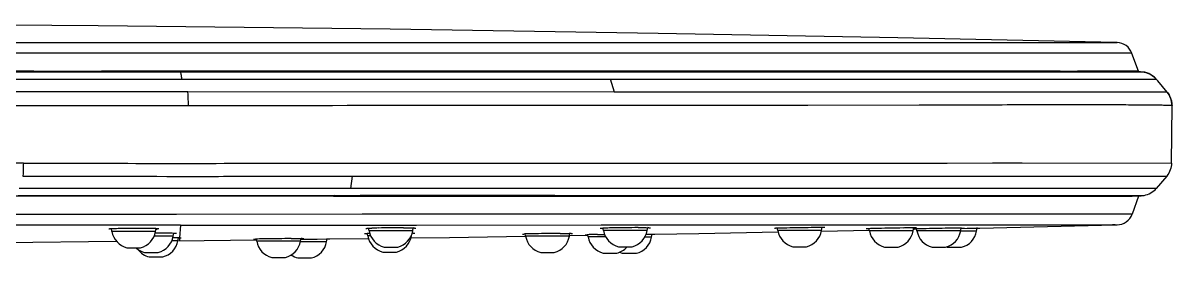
# Model space of a CAD drawing. Extents: x 0 to 3160, y 0 to 2315.
# Drawn here: x 1195.1 to 1279.9, y 1264.1 to 1281.4 of the extents above; entities that cross this region are included whole.
import ezdxf

# ---------------------------------------------------------------- set-up
doc = ezdxf.new("R2010")
doc.units = 0
doc.header["$LTSCALE"] = 10
doc.header["$MEASUREMENT"] = 0
doc.layers.get('0').update_dxf_attribs({"linetype": 'CONTINUOUS'})

msp = doc.modelspace()

# ---------------------------------------------------------------- linework, layer by layer
at = {"color": 7, "linetype": 'Continuous'}
for p, q in [((1275.784, 1279.978), (1259.656, 1280.332)), ((1167.538, 1279.994), (1275.793, 1279.977)), ((1275.615, 1279.98), (1275.486, 1279.982)), ((1275.835, 1279.976), (1275.78, 1279.978)), ((1275.793, 1279.977), (1275.825, 1279.977)), ((1275.825, 1279.977), (1275.84, 1279.976)), ((1277.417, 1277.869), (1276.937, 1279.186)), ((1195.249, 1277.869), (1194.039, 1277.869)), ((1195.853, 1277.869), (1195.249, 1277.869)), ((1195.552, 1277.869), (1201.153, 1277.869)), ((1201.153, 1277.871), (1200.853, 1277.871)), ((1201.196, 1277.871), (1201.153, 1277.871)), ((1202.699, 1277.872), (1201.196, 1277.871)), ((1203.2, 1277.872), (1202.699, 1277.872)), ((1203.561, 1277.872), (1203.2, 1277.872)), ((1203.626, 1277.872), (1203.561, 1277.872)), ((1231.305, 1277.869), (1230.794, 1277.869)), ((1231.705, 1277.869), (1231.305, 1277.869)), ((1231.989, 1277.869), (1231.705, 1277.869)), ((1259.09, 1277.87), (1231.989, 1277.869)), ((1260.179, 1277.869), (1259.09, 1277.87)), ((1263.974, 1277.869), (1263.494, 1277.869)), ((1264.057, 1277.869), (1263.974, 1277.869)), ((1269.277, 1277.87), (1264.057, 1277.869)), ((1269.947, 1277.869), (1269.277, 1277.87)), ((1270.076, 1277.869), (1269.947, 1277.869)), ((1271.56, 1277.87), (1270.076, 1277.869)), ((1271.55, 1277.87), (1272.991, 1277.87)), ((1271.635, 1277.87), (1271.56, 1277.87)), ((1273.007, 1277.87), (1272.919, 1277.87)), ((1274.405, 1277.869), (1273.007, 1277.87)), ((1274.423, 1277.869), (1274.405, 1277.869)), ((1275.27, 1277.869), (1274.423, 1277.869)), ((1276.058, 1277.87), (1275.27, 1277.869)), ((1276.065, 1277.87), (1276.058, 1277.87)), ((1277.416, 1277.869), (1276.065, 1277.87)), ((1277.419, 1277.869), (1277.828, 1277.801)), ((1238.403, 1277.29), (1238.543, 1277.29)), ((1238.543, 1277.29), (1238.841, 1277.29)), ((1238.841, 1277.29), (1238.981, 1277.29)), ((1238.981, 1277.29), (1239.249, 1277.29)), ((1239.249, 1277.29), (1239.336, 1277.29)), ((1239.336, 1277.29), (1239.741, 1277.29)), ((1239.741, 1277.29), (1251.447, 1277.288)), ((1251.447, 1277.288), (1251.6, 1277.288)), ((1251.6, 1277.288), (1251.961, 1277.287)), ((1251.961, 1277.287), (1252.101, 1277.287)), ((1252.101, 1277.287), (1252.41, 1277.287)), ((1252.41, 1277.287), (1252.933, 1277.287)), ((1252.933, 1277.287), (1259.494, 1277.285)), ((1259.494, 1277.285), (1259.636, 1277.285)), ((1259.636, 1277.285), (1271.133, 1277.282)), ((1271.133, 1277.282), (1271.175, 1277.282)), ((1271.175, 1277.282), (1271.415, 1277.282)), ((1271.415, 1277.282), (1274.38, 1277.282)), ((1274.38, 1277.282), (1278.724, 1277.289)), ((1238.707, 1276.333), (1207.234, 1276.341)), ((1239.883, 1276.333), (1238.707, 1276.333)), ((1240.236, 1276.333), (1239.883, 1276.333)), ((1241.034, 1276.333), (1240.236, 1276.333)), ((1241.382, 1276.333), (1241.034, 1276.333)), ((1241.682, 1276.333), (1241.382, 1276.333)), ((1241.71, 1276.333), (1241.682, 1276.333)), ((1250.652, 1276.329), (1241.71, 1276.333)), ((1251.491, 1276.329), (1250.652, 1276.329)), ((1251.941, 1276.329), (1251.491, 1276.329)), ((1253.407, 1276.329), (1251.941, 1276.329)), ((1254.303, 1276.329), (1253.407, 1276.329)), ((1254.326, 1276.329), (1254.303, 1276.329)), ((1255.776, 1276.33), (1254.326, 1276.329)), ((1255.8, 1276.33), (1255.776, 1276.33)), ((1257.387, 1276.33), (1255.8, 1276.33)), ((1257.45, 1276.33), (1257.387, 1276.33)), ((1257.612, 1276.33), (1257.45, 1276.33)), ((1258.809, 1276.33), (1257.612, 1276.33)), ((1259.718, 1276.33), (1258.809, 1276.33)), ((1260.993, 1276.33), (1259.718, 1276.33)), ((1261.081, 1276.33), (1260.993, 1276.33)), ((1261.72, 1276.33), (1261.081, 1276.33)), ((1262.085, 1276.33), (1261.72, 1276.33)), ((1262.122, 1276.33), (1262.085, 1276.33)), ((1262.147, 1276.33), (1262.122, 1276.33)), ((1262.498, 1276.33), (1262.147, 1276.33)), ((1262.903, 1276.33), (1262.498, 1276.33)), ((1262.962, 1276.329), (1262.903, 1276.33)), ((1263.944, 1276.329), (1262.962, 1276.329)), ((1264.61, 1276.329), (1263.944, 1276.329)), ((1265.426, 1276.328), (1264.61, 1276.329)), ((1265.452, 1276.328), (1265.426, 1276.328)), ((1265.541, 1276.328), (1265.452, 1276.328)), ((1265.57, 1276.328), (1265.541, 1276.328)), ((1265.784, 1276.328), (1265.57, 1276.328)), ((1265.811, 1276.328), (1265.784, 1276.328)), ((1266.966, 1276.327), (1265.811, 1276.328)), ((1279.539, 1276.328), (1266.966, 1276.327)), ((1238.042, 1275.367), (1241.186, 1275.368)), ((1241.186, 1275.368), (1242.6, 1275.369)), ((1242.6, 1275.369), (1242.747, 1275.369)), ((1242.747, 1275.369), (1243.089, 1275.37)), ((1243.089, 1275.37), (1244.252, 1275.37)), ((1244.252, 1275.37), (1244.456, 1275.371)), ((1244.456, 1275.371), (1246.399, 1275.372)), ((1246.399, 1275.372), (1246.53, 1275.373)), ((1246.53, 1275.373), (1247.952, 1275.374)), ((1247.952, 1275.374), (1248.304, 1275.374)), ((1248.304, 1275.374), (1248.455, 1275.375)), ((1248.455, 1275.375), (1249.893, 1275.376)), ((1252.993, 1275.38), (1261.214, 1275.394)), ((1261.214, 1275.394), (1265.132, 1275.401)), ((1265.132, 1275.401), (1266.971, 1275.405)), ((1279.861, 1275.669), (1279.786, 1275.914)), ((1279.857, 1271.106), (1279.894, 1275.346)), ((1279.894, 1275.349), (1279.894, 1275.349)), ((1279.502, 1270.15), (1278.727, 1269.236)), ((1217.907, 1268.659), (1107.951, 1268.658)), ((1217.992, 1268.659), (1217.907, 1268.659)), ((1217.992, 1268.657), (1225.602, 1268.659)), ((1225.602, 1268.659), (1256.131, 1268.659)), ((1256.131, 1268.659), (1258.488, 1268.658)), ((1258.488, 1268.658), (1262.382, 1268.66)), ((1262.382, 1268.66), (1265.697, 1268.659)), ((1265.697, 1268.659), (1276.954, 1268.659)), ((1277.422, 1268.661), (1276.942, 1267.342)), ((1277.049, 1268.659), (1276.948, 1268.658)), ((1277.425, 1268.659), (1277.049, 1268.659)), ((1277.425, 1268.659), (1277.83, 1268.727)), ((1201.616, 1266.064), (1201.579, 1266.273)), ((1204.848, 1265.934), (1204.805, 1265.934)), ((1204.847, 1266.064), (1204.887, 1266.289)), ((1206.153, 1265.718), (1206.194, 1265.947)), ((1206.685, 1266.538), (1206.94, 1266.538)), ((1206.94, 1266.538), (1211.889, 1266.539)), ((1211.889, 1266.539), (1211.991, 1266.539)), ((1211.991, 1266.539), (1212.092, 1266.539)), ((1212.092, 1266.539), (1215.797, 1266.54)), ((1215.797, 1266.54), (1216.001, 1266.54)), ((1216.001, 1266.54), (1220.379, 1266.541)), ((1220.379, 1266.541), (1224.105, 1266.542)), ((1220.512, 1265.741), (1220.477, 1265.939)), ((1220.605, 1266.115), (1220.569, 1266.32)), ((1223.836, 1266.115), (1223.876, 1266.344)), ((1224.105, 1266.542), (1237.751, 1266.545)), ((1232.168, 1265.716), (1232.134, 1265.908)), ((1235.399, 1265.716), (1235.442, 1265.958)), ((1236.782, 1265.669), (1236.749, 1265.857)), ((1237.473, 1265.843), (1238.001, 1265.852)), ((1237.751, 1266.545), (1240.602, 1266.545)), ((1237.911, 1266.134), (1237.876, 1266.331)), ((1240.602, 1266.545), (1241.415, 1266.545)), ((1241.069, 1265.856), (1241.525, 1265.864)), ((1241.142, 1266.134), (1241.184, 1266.37)), ((1241.415, 1266.545), (1250.658, 1266.546)), ((1241.468, 1265.654), (1241.511, 1265.902)), ((1241.525, 1265.864), (1241.597, 1265.865)), ((1241.597, 1265.865), (1241.708, 1265.867)), ((1241.708, 1265.867), (1244.956, 1265.922)), ((1244.956, 1265.922), (1250.825, 1266.033)), ((1250.658, 1266.546), (1254.292, 1266.547)), ((1250.785, 1266.137), (1250.752, 1266.326)), ((1254.016, 1266.137), (1254.059, 1266.381)), ((1254.017, 1266.093), (1257.55, 1266.159)), ((1254.292, 1266.547), (1257.444, 1266.546)), ((1257.444, 1266.546), (1260.913, 1266.545)), ((1257.551, 1266.114), (1257.519, 1266.298)), ((1260.782, 1266.114), (1260.826, 1266.365)), ((1260.913, 1266.545), (1261.113, 1266.545)), ((1260.943, 1266.25), (1261.014, 1266.252)), ((1261.061, 1266.101), (1261.029, 1266.281)), ((1261.113, 1266.545), (1264.598, 1266.544)), ((1264.292, 1266.101), (1264.337, 1266.355)), ((1264.331, 1266.291), (1264.78, 1266.3)), ((1264.351, 1266.318), (1264.422, 1266.319)), ((1264.598, 1266.544), (1275.792, 1266.55)), ((1264.78, 1266.3), (1265.526, 1266.314)), ((1265.467, 1266.099), (1265.512, 1266.354)), ((1265.597, 1266.316), (1265.704, 1266.319)), ((1265.704, 1266.319), (1265.709, 1266.319)), ((1265.709, 1266.319), (1275.694, 1266.548)), ((1275.686, 1266.549), (1275.51, 1266.547)), ((1275.694, 1266.548), (1275.793, 1266.55)), ((1275.792, 1266.55), (1275.8, 1266.55)), ((1275.8, 1266.55), (1275.843, 1266.551)), ((1193.706, 1265.264), (1201.966, 1265.342)), ((1206.494, 1265.387), (1206.532, 1265.607)), ((1206.494, 1265.385), (1212.309, 1265.451)), ((1206.515, 1265.593), (1206.547, 1265.593)), ((1212.311, 1265.34), (1212.276, 1265.536)), ((1215.54, 1265.489), (1216.782, 1265.504)), ((1215.542, 1265.34), (1215.584, 1265.578)), ((1216.782, 1265.504), (1217.524, 1265.513)), ((1217.468, 1265.31), (1217.51, 1265.55)), ((1217.524, 1265.513), (1217.595, 1265.514)), ((1217.595, 1265.514), (1217.707, 1265.515)), ((1217.707, 1265.515), (1220.514, 1265.552)), ((1223.695, 1265.595), (1226.546, 1265.633)), ((1226.546, 1265.633), (1232.168, 1265.718)), ((1235.398, 1265.767), (1236.781, 1265.788)), ((1202.731, 1264.869), (1203.731, 1264.869)), ((1204.038, 1264.523), (1205.038, 1264.523)), ((1204.378, 1264.192), (1205.378, 1264.192)), ((1213.426, 1264.144), (1214.426, 1264.144)), ((1221.627, 1264.545), (1222.627, 1264.545)), ((1221.72, 1264.92), (1222.72, 1264.92)), ((1233.283, 1264.52), (1234.283, 1264.52)), ((1237.898, 1264.474), (1238.898, 1264.474)), ((1239.027, 1264.938), (1240.027, 1264.938)), ((1239.352, 1264.459), (1240.352, 1264.459)), ((1251.901, 1264.941), (1252.901, 1264.941)), ((1258.667, 1264.919), (1259.667, 1264.919)), ((1262.177, 1264.906), (1263.177, 1264.906)), ((1263.352, 1264.904), (1264.352, 1264.904)), ((1215.352, 1264.115), (1216.352, 1264.115))]:
    msp.add_line(p, q, dxfattribs=at)
at = {"color": 9, "linetype": 'Continuous'}
for p, q in [((1276.939, 1279.187), (1164.178, 1279.205)), ((1195.853, 1277.8), (1145.852, 1277.801)), ((1200.852, 1277.8), (1195.853, 1277.8)), ((1206.691, 1277.803), (1200.852, 1277.8)), ((1208.075, 1277.802), (1206.691, 1277.803)), ((1231.691, 1277.801), (1231.371, 1277.801)), ((1231.972, 1277.801), (1231.691, 1277.801)), ((1259.028, 1277.801), (1231.972, 1277.801)), ((1260.194, 1277.801), (1259.028, 1277.801)), ((1260.511, 1277.801), (1260.179, 1277.869)), ((1260.511, 1277.801), (1260.194, 1277.801)), ((1263.185, 1277.801), (1260.511, 1277.801)), ((1275.835, 1277.801), (1263.185, 1277.801)), ((1277.035, 1277.803), (1275.835, 1277.801)), ((1277.822, 1277.802), (1277.035, 1277.803)), ((1238.738, 1276.333), (1238.435, 1277.29)), ((1145.852, 1275.35), (1207.268, 1275.355)), ((1195.08, 1271.104), (1145.852, 1271.104)), ((1263.285, 1271.107), (1266.639, 1271.11)), ((1266.639, 1271.11), (1266.884, 1271.11)), ((1266.884, 1271.11), (1267.53, 1271.11)), ((1267.53, 1271.11), (1267.973, 1271.11)), ((1267.973, 1271.11), (1268.282, 1271.11)), ((1268.282, 1271.11), (1268.302, 1271.11)), ((1268.302, 1271.11), (1268.839, 1271.11)), ((1268.839, 1271.11), (1279.857, 1271.106)), ((1219.354, 1270.15), (1219.234, 1269.237)), ((1219.354, 1270.149), (1279.502, 1270.15)), ((1249.043, 1269.238), (1219.234, 1269.238)), ((1278.729, 1269.238), (1249.043, 1269.238)), ((1194.709, 1268.727), (1217.907, 1268.727)), ((1217.907, 1268.727), (1218.019, 1268.727)), ((1218.052, 1268.727), (1217.992, 1268.659)), ((1233.33, 1268.729), (1234.328, 1268.729)), ((1234.328, 1268.729), (1241.242, 1268.727)), ((1241.242, 1268.727), (1242.904, 1268.727)), ((1242.904, 1268.727), (1246.838, 1268.727)), ((1246.838, 1268.727), (1248.183, 1268.726)), ((1248.183, 1268.726), (1249.042, 1268.726)), ((1249.042, 1268.726), (1249.485, 1268.726)), ((1249.485, 1268.726), (1249.549, 1268.726)), ((1249.549, 1268.726), (1249.87, 1268.726)), ((1249.87, 1268.726), (1254.257, 1268.727)), ((1254.257, 1268.727), (1255.704, 1268.727)), ((1255.704, 1268.727), (1255.784, 1268.727)), ((1255.784, 1268.727), (1260.045, 1268.727)), ((1260.045, 1268.727), (1260.633, 1268.727)), ((1260.633, 1268.727), (1276.925, 1268.726)), ((1276.925, 1268.726), (1277.002, 1268.726)), ((1277.002, 1268.726), (1277.08, 1268.726)), ((1277.08, 1268.726), (1277.163, 1268.726)), ((1277.163, 1268.726), (1277.83, 1268.727)), ((1201.181, 1267.327), (1188.809, 1267.325)), ((1201.384, 1267.327), (1201.181, 1267.327)), ((1202.691, 1267.327), (1201.384, 1267.327)), ((1205.087, 1267.327), (1202.691, 1267.327)), ((1205.481, 1267.327), (1205.087, 1267.327)), ((1206.396, 1267.327), (1205.481, 1267.327)), ((1220.094, 1267.33), (1206.396, 1267.327)), ((1220.185, 1267.33), (1220.094, 1267.33)), ((1220.297, 1267.331), (1220.185, 1267.33)), ((1220.389, 1267.331), (1220.297, 1267.331)), ((1224.005, 1267.331), (1220.389, 1267.331)), ((1224.096, 1267.331), (1224.005, 1267.331)), ((1231.781, 1267.333), (1224.096, 1267.331)), ((1231.984, 1267.333), (1231.781, 1267.333)), ((1235.665, 1267.334), (1231.984, 1267.333)), ((1237.508, 1267.334), (1235.665, 1267.334)), ((1237.716, 1267.334), (1237.508, 1267.334)), ((1240.344, 1267.335), (1237.716, 1267.334)), ((1241.474, 1267.335), (1240.344, 1267.335)), ((1241.802, 1267.335), (1241.474, 1267.335)), ((1250.442, 1267.336), (1241.802, 1267.335)), ((1250.637, 1267.336), (1250.442, 1267.336)), ((1254.387, 1267.336), (1250.637, 1267.336)), ((1257.207, 1267.336), (1254.387, 1267.336)), ((1257.397, 1267.336), (1257.207, 1267.336)), ((1260.998, 1267.335), (1257.397, 1267.336)), ((1261.191, 1267.335), (1260.998, 1267.335)), ((1262.141, 1267.335), (1261.191, 1267.335)), ((1264.665, 1267.334), (1262.141, 1267.335)), ((1265.881, 1267.334), (1264.665, 1267.334)), ((1276.944, 1267.341), (1265.881, 1267.334)), ((1204.847, 1266.064), (1201.616, 1266.064)), ((1206.685, 1266.538), (1206.616, 1265.592)), ((1223.836, 1266.115), (1220.605, 1266.115)), ((1241.142, 1266.134), (1237.911, 1266.134)), ((1254.016, 1266.137), (1250.785, 1266.137)), ((1260.782, 1266.114), (1257.551, 1266.114)), ((1264.292, 1266.101), (1261.061, 1266.101)), ((1265.467, 1266.099), (1264.291, 1266.099)), ((1206.153, 1265.718), (1204.733, 1265.718)), ((1206.494, 1265.387), (1206.044, 1265.387)), ((1206.615, 1265.578), (1206.601, 1265.386)), ((1215.542, 1265.34), (1212.311, 1265.34)), ((1217.468, 1265.31), (1215.532, 1265.31)), ((1220.728, 1265.741), (1220.512, 1265.741)), ((1223.743, 1265.741), (1223.692, 1265.741)), ((1235.399, 1265.716), (1232.168, 1265.716)), ((1238.085, 1265.669), (1236.782, 1265.669)), ((1241.468, 1265.654), (1240.958, 1265.654))]:
    msp.add_line(p, q, dxfattribs=at)
at = {"color": 7, "linetype": 'Continuous'}
for points in [[(1259.656, 1280.332), (1241.95, 1280.657), (1222.167, 1280.955), (1200.598, 1281.202), (1176.676, 1281.381), (1168.206, 1281.418)], [(1278.724, 1277.289), (1278.665, 1277.354), (1278.599, 1277.419), (1278.531, 1277.478), (1278.46, 1277.532), (1278.389, 1277.58), (1278.317, 1277.624), (1278.245, 1277.662), (1278.172, 1277.696), (1278.1, 1277.726), (1278.028, 1277.751), (1277.956, 1277.773), (1277.885, 1277.79), (1277.828, 1277.801)], [(1279.539, 1276.328), (1278.84, 1277.152), (1278.724, 1277.289)], [(1279.786, 1275.914), (1279.674, 1276.139), (1279.539, 1276.328)], [(1279.894, 1275.349), (1279.893, 1275.418), (1279.861, 1275.669)]]:
    msp.add_lwpolyline(points, dxfattribs=at)
for centre, radius, start, end in [((1275.812, 1278.777), 1.2, 19.99948, 88.75099), ((1278.326, 1275.335), 1.568, 25.80672, 27.65186), ((1278.292, 1275.319), 1.606, 14.18293, 25.79944), ((1275.817, 1267.751), 1.2, 271.25083, 340.00004), ((1201.829, 1261.036), 5.227, 92.92465, 93.63952), ((1203.093, 1266.325), 1.5, 190, 256.04519), ((1203.544, 1191.587), 74.701, 89.51995, 90.93813), ((1203.37, 1266.325), 1.5, 283.95481, 350), ((1203.91, 1232.469), 33.818, 88.73552, 89.55855), ((1205.182, 1180.41), 85.525, 89.80494, 90.22345), ((1204.639, 1271.48), 5.251, 272.82523, 273.61315), ((1205.363, 1221.775), 44.159, 89.2212, 89.85655), ((1221.099, 1248.716), 17.213, 91.47467, 92.12586), ((1222.082, 1266.376), 1.5, 190, 256.04519), ((1221.958, 1224.672), 41.656, 90.89968, 91.57784), ((1222.744, 1176.268), 90.065, 89.74019, 90.91598), ((1222.359, 1266.376), 1.5, 283.95481, 350), ((1223.634, 1255.94), 10.012, 88.64284, 89.04882), ((1223.661, 1259.027), 7.299, 87.6262, 88.17947), ((1233.114, 1233.172), 32.725, 91.29642, 91.74429), ((1234.471, 1175.617), 90.296, 91.01126, 91.33067), ((1236.638, 1056.593), 209.34, 90.52272, 91.02931), ((1235.425, 1254.622), 11.305, 89.46946, 89.8392), ((1238.211, 1203.59), 62.256, 91.13111, 91.35981), ((1240.986, 1067.74), 198.134, 91.01587, 91.15787), ((1238.706, 1244.352), 21.973, 91.52635, 92.20727), ((1239.389, 1266.394), 1.5, 190, 256.04519), ((1239.509, 1214.897), 51.439, 90.99282, 91.54606), ((1240.899, 1140.419), 125.93, 90.19595, 91.03814), ((1239.665, 1266.394), 1.5, 283.95481, 350), ((1241.091, 1259.84), 6.507, 88.39323, 89.03422), ((1251.04, 1257.691), 8.617, 92.03203, 92.54418), ((1252.262, 1266.397), 1.5, 190, 256.04519), ((1254.881, 1093.181), 173.174, 90.54102, 91.13409), ((1252.539, 1266.397), 1.5, 283.95481, 350), ((1254.266, 1158.864), 107.487, 90.32164, 90.54381), ((1258.049, 1248.331), 17.948, 91.74716, 91.99767), ((1259.029, 1266.375), 1.5, 190, 256.04519), ((1264.586, 964.771), 301.585, 90.86507, 91.2077), ((1259.305, 1266.375), 1.5, 283.95481, 350), ((1262.629, 1095.29), 171.051, 90.73164, 90.86986), ((1261.311, 1202.429), 63.904, 90.4275, 90.77639), ((1264.019, 1150.638), 115.653, 91.36549, 91.48908), ((1262.538, 1266.362), 1.5, 190, 256.04519), ((1266.506, 1045.447), 220.873, 91.23269, 91.36006), ((1272.633, 766.836), 499.552, 91.03504, 91.24782), ((1262.815, 1266.362), 1.5, 283.95481, 350), ((1267.066, 1077.947), 188.391, 90.82566, 91.0514), ((1263.99, 1266.359), 1.5, 283.95481, 350), ((1265.03, 1290.518), 24.209, 271.17481, 271.34267), ((1204.676, 1265.978), 1.5, 283.95481, 350), ((1205.017, 1265.647), 1.5, 283.95481, 350), ((1206.087, 1207.319), 58.276, 89.75417, 89.96002), ((1206.202, 1234.814), 30.781, 89.41742, 89.74841), ((1206.404, 1254.229), 11.365, 88.93043, 89.27896), ((1213.386, 1215.109), 50.411, 90.99628, 91.27941), ((1213.788, 1265.6), 1.5, 190, 256.04519), ((1214.931, 1129.162), 136.371, 90.81104, 91.01729), ((1217.497, 952.187), 313.365, 90.48242, 90.82213), ((1214.064, 1265.6), 1.5, 283.95481, 350), ((1215.613, 1242.457), 23.088, 89.85974, 90.03645), ((1215.991, 1265.57), 1.5, 283.95481, 350), ((1221.989, 1266.001), 1.5, 190, 256.04519), ((1222.265, 1266.001), 1.5, 283.95481, 350), ((1233.645, 1265.976), 1.5, 190, 256.04519), ((1233.922, 1265.976), 1.5, 283.95481, 350), ((1238.26, 1265.929), 1.5, 190, 256.04519), ((1239.99, 1265.914), 1.5, 283.95481, 350), ((1204.4, 1265.978), 1.5, 230.26584, 256.04519), ((1204.74, 1265.647), 1.5, 216.85707, 256.04519), ((1215.714, 1265.57), 1.5, 235.46613, 256.04519), ((1238.536, 1265.929), 1.5, 283.95481, 317.6979), ((1239.714, 1265.914), 1.5, 245.84525, 256.04519), ((1263.714, 1266.359), 1.5, 252.26911, 256.04519)]:
    msp.add_arc(centre, radius, start, end, dxfattribs=at)
for points, start_tangent, end_tangent in [([(1208.077, 1277.872), (1203.626, 1277.872)], (-1, 0.000209), (-1, -0.000361)), ([(1230.794, 1277.869), (1225.177, 1277.87), (1208.077, 1277.872)], (-1, -0.00001), (-1, 0.000209)), ([(1263.494, 1277.869), (1262.714, 1277.869), (1260.179, 1277.869)], (-1, -0.00023), (-1, 0.000375)), ([(1277.828, 1277.801), (1278.722, 1277.289)], (0.985354, -0.17052), (0.645447, -0.763805)), ([(1279.538, 1276.328), (1279.715, 1276.063)], (0.647151, -0.762362), (0.464132, -0.885766)), ([(1207.268, 1275.355), (1224.309, 1275.361), (1238.042, 1275.367)], (0.999999, -0.001071), (1, 0.000474)), ([(1249.893, 1275.376), (1250.688, 1275.377), (1252.993, 1275.38)], (0.999999, 0.001187), (0.999999, 0.001454)), ([(1266.971, 1275.405), (1269.941, 1275.409), (1272.452, 1275.411), (1274.553, 1275.411), (1275.467, 1275.41), (1276.297, 1275.407), (1277.047, 1275.404), (1277.718, 1275.4), (1278.312, 1275.395), (1278.83, 1275.389), (1279.06, 1275.385), (1279.267, 1275.381), (1279.448, 1275.376), (1279.602, 1275.372), (1279.726, 1275.367), (1279.818, 1275.361), (1279.851, 1275.358), (1279.875, 1275.355), (1279.889, 1275.352), (1279.894, 1275.349)], (0.999999, 0.00169), (-0.007548, -0.999972)), ([(1279.849, 1275.712), (1279.894, 1275.349)], (0.244669, -0.969607), (-0.006989, -0.999976)), ([(1279.857, 1271.106), (1279.502, 1270.15)], (-0.009099, -0.999959), (-0.64555, -0.763718)), ([(1277.83, 1268.727), (1278.729, 1269.238)], (0.986373, 0.164522), (0.645467, 0.763788)), ([(1201.497, 1266.253), (1201.447, 1266.249), (1201.411, 1266.246), (1201.389, 1266.242), (1201.382, 1266.238)], (-0.997942, -0.064123), (0.173648, -0.984808)), ([(1202.321, 1266.279), (1202.087, 1266.274), (1201.562, 1266.257)], (-0.999854, -0.017063), (-0.998664, -0.051667)), ([(1204.904, 1266.271), (1204.851, 1266.273), (1204.656, 1266.279)], (-0.999098, 0.042463), (-0.999742, 0.022717)), ([(1205.083, 1266.254), (1205.073, 1266.259), (1205.039, 1266.263), (1204.982, 1266.267), (1204.904, 1266.271)], (0.173648, 0.984808), (-0.999098, 0.042463)), ([(1206.211, 1265.925), (1206.158, 1265.927), (1205.963, 1265.93)], (-0.999572, 0.029242), (-0.999901, 0.014095)), ([(1206.391, 1265.913), (1206.38, 1265.916), (1206.346, 1265.919), (1206.289, 1265.922), (1206.211, 1265.925)], (0.173648, 0.984808), (-0.999572, 0.029242)), ([(1220.28, 1265.905), (1220.282, 1265.906), (1220.291, 1265.907), (1220.305, 1265.909), (1220.325, 1265.911), (1220.382, 1265.914), (1220.46, 1265.917)], (-0.173648, 0.984808), (0.99929, 0.037682)), ([(1220.372, 1266.285), (1220.383, 1266.289), (1220.417, 1266.294), (1220.473, 1266.298), (1220.552, 1266.302)], (-0.173648, 0.984808), (0.998926, 0.046338)), ([(1220.552, 1266.302), (1220.607, 1266.305), (1220.811, 1266.311)], (0.998926, 0.046338), (0.999608, 0.028005)), ([(1223.152, 1266.333), (1223.381, 1266.331), (1223.893, 1266.322)], (0.999988, -0.004881), (0.999488, -0.032011)), ([(1223.871, 1265.948), (1223.919, 1265.947), (1223.954, 1265.945), (1223.974, 1265.944), (1223.981, 1265.942)], (0.999703, -0.024356), (-0.173648, -0.984808)), ([(1223.963, 1266.32), (1224.011, 1266.317), (1224.046, 1266.315), (1224.067, 1266.312), (1224.073, 1266.309)], (0.999105, -0.042298), (-0.173648, -0.984808)), ([(1231.937, 1265.873), (1231.94, 1265.874), (1231.948, 1265.875), (1231.963, 1265.876), (1231.983, 1265.877), (1232.039, 1265.879), (1232.118, 1265.882)], (-0.173648, 0.984808), (0.999524, 0.030849)), ([(1234.728, 1265.924), (1234.952, 1265.926), (1235.457, 1265.928)], (0.999961, 0.008868), (0.999995, -0.003014)), ([(1235.53, 1265.927), (1235.577, 1265.927), (1235.611, 1265.926), (1235.632, 1265.925), (1235.639, 1265.923)], (0.99995, -0.010027), (-0.173648, -0.984808)), ([(1237.68, 1266.297), (1237.682, 1266.298), (1237.691, 1266.299), (1237.725, 1266.302), (1237.781, 1266.305), (1237.86, 1266.308)], (-0.173648, 0.984808), (0.999242, 0.038918)), ([(1240.469, 1266.348), (1240.694, 1266.348), (1241.201, 1266.345)], (0.999996, 0.002932), (0.999852, -0.017219)), ([(1241.273, 1266.344), (1241.32, 1266.342), (1241.354, 1266.34), (1241.374, 1266.338), (1241.381, 1266.336)], (0.999568, -0.029387), (-0.173648, -0.984808)), ([(1250.657, 1266.299), (1250.613, 1266.297), (1250.58, 1266.295), (1250.561, 1266.293), (1250.555, 1266.291)], (-0.998962, -0.045549), (0.173648, -0.984808)), ([(1251.454, 1266.321), (1251.232, 1266.316), (1250.734, 1266.303)], (-0.999792, -0.020416), (-0.99936, -0.035766)), ([(1254.068, 1266.351), (1253.986, 1266.351), (1253.663, 1266.35)], (-0.999986, 0.005308), (-0.999985, -0.005518)), ([(1254.256, 1266.347), (1254.253, 1266.347), (1254.245, 1266.348), (1254.23, 1266.349), (1254.209, 1266.349), (1254.15, 1266.35), (1254.068, 1266.351)], (0.173648, 0.984808), (-0.999986, 0.005308)), ([(1257.423, 1266.268), (1257.379, 1266.267), (1257.347, 1266.265), (1257.328, 1266.264), (1257.322, 1266.263)], (-0.999374, -0.035375), (0.173648, -0.984808)), ([(1258.229, 1266.289), (1258.005, 1266.284), (1257.501, 1266.271)], (-0.999771, -0.021415), (-0.999531, -0.030626)), ([(1260.832, 1266.246), (1260.839, 1266.247), (1260.86, 1266.248), (1260.895, 1266.249), (1260.943, 1266.25)], (-0.173648, 0.984808), (0.999644, 0.026676)), ([(1261.023, 1266.33), (1261.02, 1266.33), (1261.011, 1266.331), (1260.997, 1266.331), (1260.976, 1266.331), (1260.916, 1266.332), (1260.834, 1266.331)], (0.173648, 0.984808), (-0.999976, -0.006926)), ([(1264.422, 1266.319), (1264.471, 1266.32), (1264.506, 1266.321), (1264.527, 1266.321), (1264.534, 1266.321)], (0.999894, 0.014551), (-0.173648, -0.984808)), ([(1206.616, 1265.592), (1206.643, 1265.591), (1206.703, 1265.589)], (0.999815, -0.019254), (0.998776, -0.04947)), ([(1206.703, 1265.589), (1206.725, 1265.588)], (0.998776, -0.04947), (0.994174, -0.10779)), ([(1206.725, 1265.588), (1206.73, 1265.587), (1206.732, 1265.586)], (0.994174, -0.10779), (-0.173648, -0.984808)), ([(1212.079, 1265.501), (1212.082, 1265.502), (1212.09, 1265.502), (1212.105, 1265.503), (1212.125, 1265.504), (1212.182, 1265.505), (1212.26, 1265.507)], (-0.173648, 0.984808), (0.999745, 0.02258)), ([(1214.858, 1265.541), (1215.086, 1265.543), (1215.598, 1265.545)], (0.999966, 0.008294), (1, 0.000553)), ([(1215.67, 1265.545), (1215.718, 1265.545), (1215.753, 1265.545), (1215.774, 1265.544), (1215.781, 1265.543)], (0.999996, -0.002754), (-0.173648, -0.984808)), ([(1236.552, 1265.822), (1236.555, 1265.823), (1236.564, 1265.823), (1236.578, 1265.824), (1236.598, 1265.825), (1236.655, 1265.826), (1236.733, 1265.828)], (-0.173648, 0.984808), (0.999712, 0.023999))]:
    msp.add_spline(points, degree=3, dxfattribs=dict(at, start_tangent=start_tangent, end_tangent=end_tangent))
at = {"color": 9, "linetype": 'Continuous'}
for points, start_tangent, end_tangent in [([(1206.783, 1277.294), (1206.741, 1277.627), (1206.717, 1277.736), (1206.691, 1277.803)], (-0.086502, 0.996252), (-0.522429, 0.852683)), ([(1231.371, 1277.801), (1225.692, 1277.801), (1208.075, 1277.802)], (-1, 0.000077), (-1, 0.00034)), ([(1145.852, 1277.289), (1160.967, 1277.289), (1206.783, 1277.294)], (1, -0.000082), (1, 0.000083)), ([(1206.783, 1277.294), (1223.195, 1277.289), (1238.403, 1277.29)], (1, 0.000083), (1, 0.000001)), ([(1207.234, 1276.341), (1191.784, 1276.342), (1168.729, 1276.335), (1145.853, 1276.329)], (-1, 0.000606), (-1, 0.000098)), ([(1207.268, 1275.355), (1207.266, 1275.62), (1207.234, 1276.341)], (0.003265, 0.999995), (-0.084887, 0.996391)), ([(1195.08, 1271.107), (1195.079, 1270.851), (1195.054, 1270.15)], (0.00139, -0.999999), (-0.065494, -0.997853)), ([(1195.08, 1271.107), (1204.584, 1271.083), (1214.07, 1271.092), (1223.499, 1271.107), (1232.776, 1271.107), (1249.973, 1271.105), (1263.285, 1271.107)], (0.999993, -0.003634), (1, 0.000887)), ([(1195.054, 1270.15), (1207.206, 1270.124), (1213.284, 1270.137), (1219.354, 1270.149)], (0.999998, 0.002131), (0.999999, 0.00109)), ([(1219.234, 1269.237), (1213.134, 1269.237), (1194.782, 1269.237)], (-1, -0.000021), (-1, 0.000166)), ([(1218.019, 1268.727), (1221.89, 1268.728), (1233.33, 1268.729)], (1, 0.000381), (1, -0.000111)), ([(1206.685, 1266.538), (1191.532, 1266.536), (1145.852, 1266.532)], (-1, -0.000191), (-1, 0.000004))]:
    msp.add_spline(points, degree=3, dxfattribs=dict(at, start_tangent=start_tangent, end_tangent=end_tangent))

doc.saveas('drawing.dxf')
